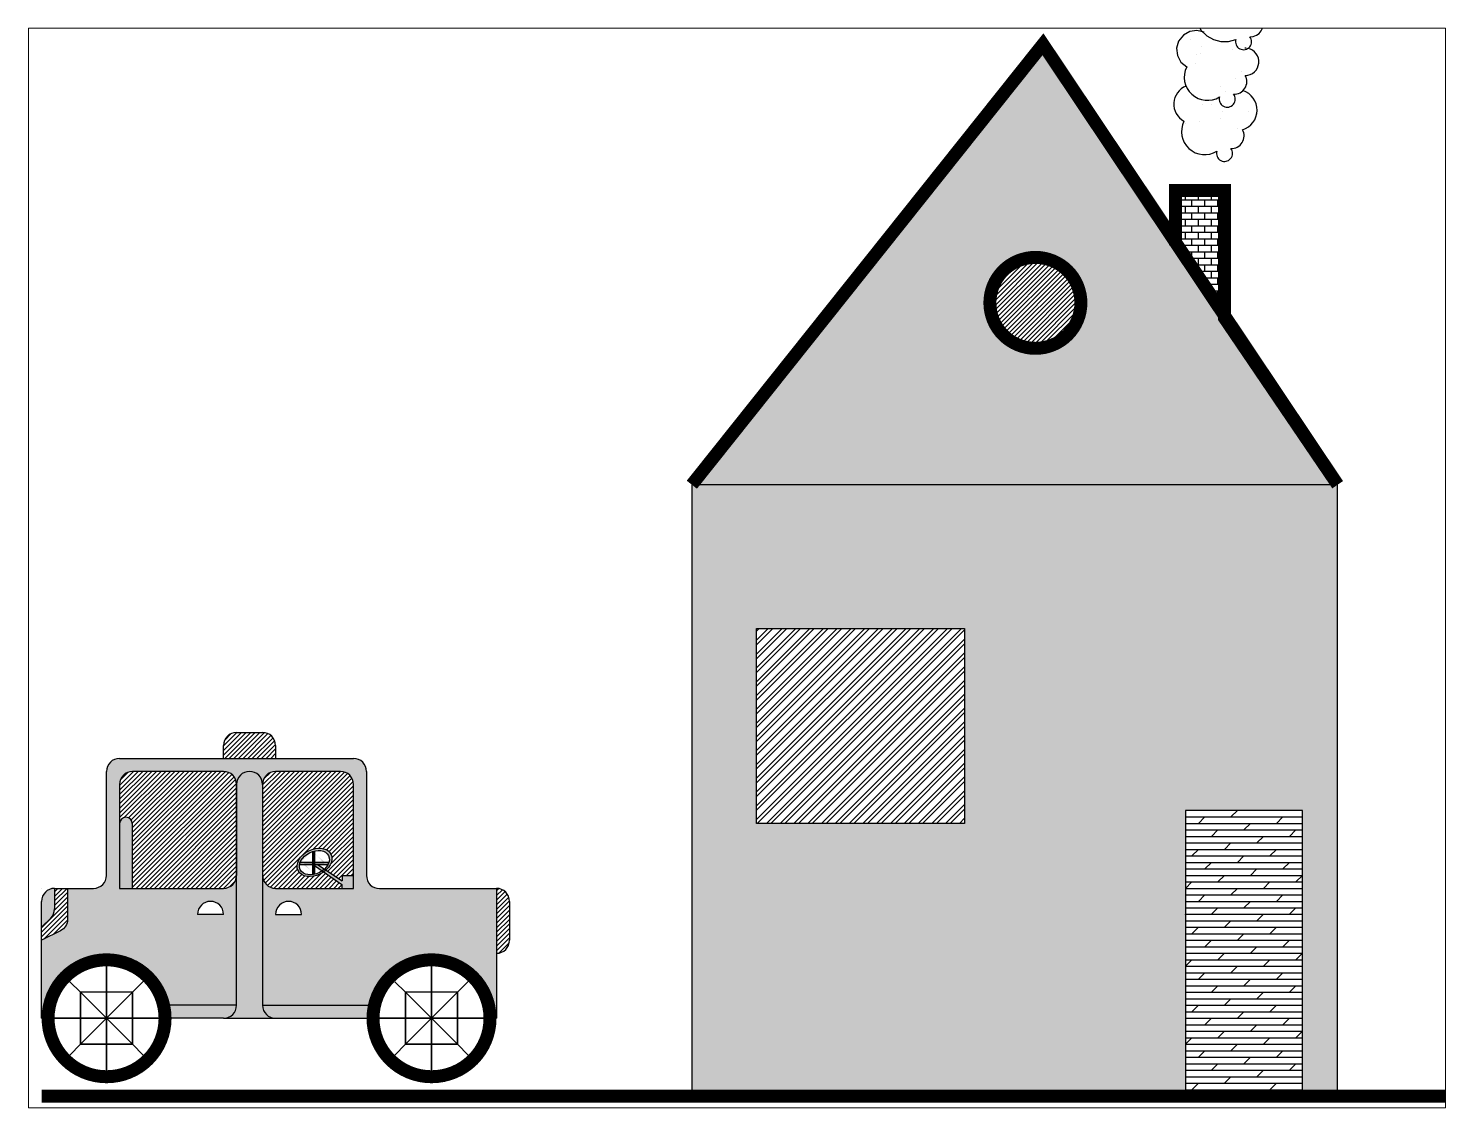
# Paper-space layout 'Layout1' of a CAD drawing. Header units: inches. Extents: x 1.05 to 9.45, y 0.8 to 7.2.
# The model-space entities are those that its viewports show. They can reach past a viewport. Long polylines and large blocks are cut down to what shows.
import ezdxf

# ---------------------------------------------------------------- set-up
doc = ezdxf.new("R2010")
doc.units = ezdxf.units.IN
doc.header["$MEASUREMENT"] = 0
for name, color, linetype in [('acoperis', 44, 'Continuous'), ('asfalt', 250, 'Continuous'), ('becuri', 51, 'Continuous'), ('cauciucuri', 26, 'Continuous'), ('fum', 254, 'Continuous'), ('Geam', 8, 'Continuous'), ('jante', 7, 'Continuous'), ('margini', 19, 'Continuous'), ('masina', 1, 'Continuous'), ('perete', 253, 'Continuous'), ('usa', 248, 'Continuous')]:
    doc.layers.add(name, color=color, linetype=linetype)

msp = doc.modelspace()

# ---------------------------------------------------------------- hatches: boundary and pattern name
at = {"layer": 'acoperis'}
h = msp.add_hatch(dxfattribs=at)
h.set_pattern_fill('ANSI38', color=256)
h.paths.add_polyline_path([(49.855, 25.534), (45.507, 31.943), (45.507, 32.036), (38.519, 42.484), (25.013, 25.534)])
h.paths.add_polyline_path([(36.478, 32.532, -1), (39.978, 32.532, -1)], flags=16)
h = msp.add_hatch(dxfattribs=at)
h.set_pattern_fill('BRICK', color=256)
h.paths.add_polyline_path([(45.507, 32.036), (45.507, 36.854), (43.621, 36.854), (43.621, 34.856)])
at = {"layer": 'becuri'}
h = msp.add_hatch(dxfattribs=at)
h.set_pattern_fill('ANSI31', color=256)
h.paths.add_polyline_path([(9, 15.5, 0.414214), (8.5, 16), (7.5, 16, 0.414214), (7, 15.5), (7, 15), (9, 15)])
h = msp.add_hatch(dxfattribs=at)
h.set_pattern_fill('ANSI31', color=256)
h.paths.add_polyline_path([(18, 9.5, 0.414214), (17.5, 10), (17.5, 7.5, 0.414214), (18, 8)])
h.paths.add_polyline_path([(1, 10), (0.5, 10), (0.5, 9.207, -0.198912), (0.354, 8.854), (0, 8.5), (0, 8), (0.724, 8.362, 0.284079), (1, 8.809)])
at = {"layer": 'cauciucuri'}
h = msp.add_hatch(color=256, dxfattribs=at)
h.dxf.hatch_style = 1
h.paths.add_polyline_path([(3.487, 12.491, 0.946097), (3, 12.517), (3, 10), (3.487, 10)])
h = msp.add_hatch(color=256, dxfattribs=at)
h.dxf.hatch_style = 1
edge = h.paths.add_edge_path()
edge.add_line((12, 10.476), (11.566, 10.476))
edge.add_line((11.566, 10.476), (11.566, 10.289))
edge.add_line((11.566, 10.289), (10.944, 10.704))
edge.add_ellipse((10.5, 11), major_axis=(0.632, 0.316), ratio=0.707107, start_angle=282.5332, end_angle=292.0017, ccw=False)
edge.add_line((10.856, 10.632), (11.554, 10.145))
edge.add_line((11.554, 10.145), (11.554, 10))
edge.add_line((11.554, 10), (12, 10))
edge.add_line((12, 10), (12, 10.476))
edge = h.paths.add_edge_path(flags=17)
edge.add_line((10.944, 10.704), (10.883, 10.744))
edge.add_ellipse((10.495, 10.989), major_axis=(0.543, 0.271), ratio=0.702667, start_angle=282.1914, end_angle=293.0765, ccw=False)
edge.add_line((10.796, 10.673), (10.856, 10.632))
edge.add_ellipse((10.5, 11), major_axis=(0.632, 0.316), ratio=0.707107, start_angle=282.5332, end_angle=292.0017)
edge = h.paths.add_edge_path()
edge.add_ellipse((10.5, 11), major_axis=(0.632, 0.316), ratio=0.707107, start_angle=292.0017, end_angle=642.5332)
edge.add_line((10.856, 10.632), (10.796, 10.673))
edge.add_ellipse((10.495, 10.989), major_axis=(0.543, 0.271), ratio=0.702667, start_angle=251.1296, end_angle=282.1914, ccw=False)
edge.add_ellipse((10.495, 10.989), major_axis=(0.543, 0.271), ratio=0.702667, start_angle=244.7849, end_angle=251.1296, ccw=False)
edge.add_ellipse((10.495, 10.989), major_axis=(0.543, 0.271), ratio=0.702667, start_angle=152.5273, end_angle=244.7849, ccw=False)
edge.add_ellipse((10.495, 10.989), major_axis=(0.543, 0.271), ratio=0.702667, start_angle=143.2159, end_angle=152.5273, ccw=False)
edge.add_ellipse((10.495, 10.989), major_axis=(0.543, 0.271), ratio=0.702667, start_angle=76.4989, end_angle=143.2159, ccw=False)
edge.add_ellipse((10.495, 10.989), major_axis=(0.543, 0.271), ratio=0.702667, start_angle=70.1542, end_angle=76.4989, ccw=False)
edge.add_ellipse((10.495, 10.989), major_axis=(0.543, 0.271), ratio=0.702667, start_angle=325.9148, end_angle=430.1542, ccw=False)
edge.add_ellipse((10.495, 10.989), major_axis=(0.543, 0.271), ratio=0.702667, start_angle=316.6033, end_angle=325.9148, ccw=False)
edge.add_ellipse((10.495, 10.989), major_axis=(0.543, 0.271), ratio=0.702667, start_angle=293.0765, end_angle=316.6033, ccw=False)
edge.add_line((10.883, 10.744), (10.944, 10.704))
edge = h.paths.add_edge_path(flags=17)
edge.add_ellipse((10.495, 10.989), major_axis=(0.543, 0.271), ratio=0.702667, start_angle=316.6033, end_angle=325.9148)
edge.add_line((11.052, 11), (10.5, 11))
edge.add_line((10.5, 11), (10.5, 10.924))
edge.add_line((10.5, 10.924), (11.021, 10.924))
h.paths.add_polyline_path([(10.5, 11), (10.436, 10.924), (10.5, 10.924)], flags=16)
h.paths.add_polyline_path([(10.5, 11), (10.436, 11), (10.436, 10.924)], flags=17)
edge = h.paths.add_edge_path(flags=17)
edge.add_ellipse((10.495, 10.989), major_axis=(0.543, 0.271), ratio=0.702667, start_angle=70.1542, end_angle=76.4989)
edge.add_line((10.436, 11.423), (10.436, 11))
edge.add_line((10.436, 11), (10.5, 11))
edge.add_line((10.5, 11), (10.5, 11.44))
edge = h.paths.add_edge_path(flags=17)
edge.add_line((10.436, 11), (10, 11))
edge.add_line((10, 11), (9.946, 11))
edge.add_ellipse((10.495, 10.989), major_axis=(0.543, 0.271), ratio=0.702667, start_angle=143.2159, end_angle=152.5273)
edge.add_line((9.925, 10.924), (10.436, 10.924))
edge.add_line((10.436, 10.924), (10.436, 11))
edge = h.paths.add_edge_path(flags=17)
edge.add_line((10.5, 10.924), (10.436, 10.924))
edge.add_line((10.436, 10.924), (10.436, 10.528))
edge.add_ellipse((10.495, 10.989), major_axis=(0.543, 0.271), ratio=0.702667, start_angle=244.7849, end_angle=251.1296)
edge.add_line((10.5, 10.54), (10.5, 10.924))
edge = h.paths.add_edge_path(flags=17)
edge.add_line((10.614, 10.924), (10.5, 10.924))
edge.add_line((10.5, 10.924), (10.5, 10.88))
edge.add_line((10.5, 10.88), (10.796, 10.673))
edge.add_ellipse((10.495, 10.989), major_axis=(0.543, 0.271), ratio=0.702667, start_angle=282.1914, end_angle=293.0765)
edge.add_line((10.883, 10.744), (10.614, 10.924))
at = {"layer": 'fum'}
h = msp.add_hatch(dxfattribs=at)
h.set_pattern_fill('AR-SAND', color=256)
h.paths.add_polyline_path([(46.93, 43.494, 0.977744), (46.945, 44.546, 0.875963), (45.534, 45.786, -0.977744), (45.519, 44.735, -0.582862), (45.068, 44.013, -1.623965), (44.526, 43.908, -0.055377), (44.348, 43.824, 0.551502), (45.938, 42.667, 1.623965), (46.479, 42.773, 0.582862)])
at = {"layer": 'Geam'}
h = msp.add_hatch(dxfattribs=at)
h.set_pattern_fill('ANSI31', color=256)
h.paths.add_polyline_path([(39.978, 32.532, 1), (36.478, 32.532, 1)])
h = msp.add_hatch(dxfattribs=at)
h.set_pattern_fill('ANSI32', color=256)
h.paths.add_polyline_path([(27.5, 12.5), (35.5, 12.5), (35.5, 20), (27.5, 20)])
h = msp.add_hatch(dxfattribs=at)
h.set_pattern_fill('ANSI31', color=256)
h.paths.add_polyline_path([(3.5, 14.5, 0.414214), (3, 14), (3, 12.517, -0.946097), (3.487, 12.491), (3.487, 10), (7, 10, 0.414214), (7.5, 10.5), (7.5, 14, 0.414214), (7, 14.5)])
edge = h.paths.add_edge_path()
edge.add_arc((9, 10.5), 0.5, 180, 270)
edge.add_line((9, 10), (11.554, 10))
edge.add_line((11.554, 10), (11.554, 10.145))
edge.add_line((11.554, 10.145), (10.856, 10.632))
edge.add_ellipse((10.5, 11), major_axis=(0.632, 0.316), ratio=0.707107, start_angle=292.0017, end_angle=642.5332, ccw=False)
edge.add_line((10.944, 10.704), (11.566, 10.289))
edge.add_line((11.566, 10.289), (11.566, 10.476))
edge.add_line((11.566, 10.476), (12, 10.476))
edge.add_line((12, 10.476), (12, 14))
edge.add_arc((11.5, 14), 0.5, 0, 90)
edge.add_line((11.5, 14.5), (9, 14.5))
edge.add_arc((9, 14), 0.5, 90, 180)
edge.add_line((8.5, 14), (8.5, 10.5))
at = {"layer": 'masina'}
h = msp.add_hatch(color=256, dxfattribs=at)
h.dxf.hatch_style = 1
h.paths.add_polyline_path([(7.5, 10), (7.5, 10.5, -0.414214), (7, 10), (3, 10), (3, 14, -0.414214), (3.5, 14.5), (7, 14.5, -0.414214), (7.5, 14, -0.414214), (8, 14.5, -0.414214), (8.5, 14, -0.414214), (9, 14.5), (11.5, 14.5, -0.414214), (12, 14), (12, 10), (9, 10, -0.414214), (8.5, 10.5), (8.5, 5.5), (12.806, 5.5, -0.893792), (17.25, 5), (17.5, 5), (17.5, 10), (13, 10, -0.443171), (12.5, 10.5), (12.5, 14.5, 0.414214), (12, 15), (3, 15, 0.414214), (2.5, 14.5), (2.5, 10.5, -0.414214), (2, 10), (1, 10), (1, 8.809, -0.284079), (0.724, 8.362), (0, 8), (0, 5), (0.25, 5, -0.893792), (4.694, 5.5), (7.5, 5.5)])
h.paths.add_polyline_path([(6, 9, -0.414214), (6.5, 9.5, -0.414214), (7, 9)], flags=16)
h.paths.add_polyline_path([(9, 9, -0.414214), (9.5, 9.5, -0.414214), (10, 9)], flags=16)
h = msp.add_hatch(color=256, dxfattribs=at)
h.dxf.hatch_style = 1
h.paths.add_polyline_path([(12.806, 5.5), (8.5, 5.5, 0.414214), (9, 5), (12.75, 5, -0.056082)])
h.paths.add_polyline_path([(8.5, 14, 0.414214), (8, 14.5, 0.414214), (7.5, 14), (7.5, 10.5), (7.5, 10), (7.5, 5.5, -0.414214), (7, 5), (9, 5, -0.414214), (8.5, 5.5)])
h.paths.add_polyline_path([(0.5, 9.207), (0.5, 10, 0.414214), (0, 9.5), (0, 8.5), (0.354, 8.854, 0.198912)])
h = msp.add_hatch(color=256, dxfattribs=at)
h.dxf.hatch_style = 1
h.paths.add_polyline_path([(7.5, 5.5), (4.694, 5.5, -0.056082), (4.75, 5), (7, 5, 0.414214)])
at = {"layer": 'perete'}
h = msp.add_hatch(dxfattribs=at)
h.set_pattern_fill('BRSTONE', color=256)
h.paths.add_polyline_path([(44, 13), (48.5, 13), (48.5, 2.036), (49.855, 2.036), (49.855, 25.534), (25.013, 25.534), (25.013, 2.036), (44, 2.036)])
h.paths.add_polyline_path([(35.5, 12.5), (27.5, 12.5), (27.5, 20), (35.5, 20)], flags=16)
at = {"layer": 'usa'}
h = msp.add_hatch(dxfattribs=at)
h.set_pattern_fill('DOLMIT', color=256)
h.paths.add_polyline_path([(44, 2.036), (48.5, 2.036), (48.5, 13), (44, 13)])

# ---------------------------------------------------------------- linework, layer by layer
for p, q in [((3, 12.491), (3, 12.491)), ((10.5, 11), (10.436, 10.924)), ((0, 10), (0, 10)), ((0.5, 10), (0.5, 10)), ((17.5, 10), (17.5, 10)), ((6.5, 9.5), (6.5, 9.5)), ((6, 9), (6, 9)), ((7, 9), (7, 9)), ((17.5, 7.5), (17.5, 7.5))]:
    msp.add_line(p, q)
at = {"layer": 'acoperis', "const_width": 0.5}
for points in [[(25.013, 25.534), (38.519, 42.484), (49.855, 25.534)], [(49.855, 25.534), (45.507, 31.943), (45.507, 36.854), (43.621, 36.854), (43.621, 34.747)]]:
    msp.add_lwpolyline(points, dxfattribs=at)
msp.add_lwpolyline([(36.478, 32.532, 1), (39.978, 32.532, 1)], format="xyb", close=True, dxfattribs=at)
at = {"layer": 'asfalt', "const_width": 0.5}
msp.add_lwpolyline([(0, 2), (88, 2)], dxfattribs=at)
at = {"layer": 'becuri'}
for p, q in [((7.5, 16), (8.5, 16)), ((7, 15), (7, 15.5)), ((9, 15.5), (9, 15)), ((0.5, 10), (0.5, 9.207)), ((18, 9.5), (18, 8)), ((0.354, 8.854), (0, 8.5))]:
    msp.add_line(p, q, dxfattribs=at)
msp.add_lwpolyline([(1, 10), (1, 8.809, -0.284079), (0.724, 8.362), (0, 8)], format="xyb", dxfattribs=at)
for centre, start, end in [((7.5, 15.5), 90, 180), ((8.5, 15.5), 0, 90), ((17.5, 9.5), 0, 90), ((0, 9.207), 315, 0), ((17.5, 8), 270, 0)]:
    msp.add_arc(centre, 0.5, start, end, dxfattribs=at)
at = {"layer": 'cauciucuri'}
for p, q in [((3.487, 12.491), (3.487, 9.999)), ((10.5, 10.88), (11.554, 10.145)), ((12, 10.476), (11.566, 10.476)), ((11.566, 10.476), (11.566, 10.289)), ((11.554, 10.145), (11.554, 10))]:
    msp.add_line(p, q, dxfattribs=at)
for points in [[(10.436, 10.924), (9.925, 10.924), (10.436, 10.924), (10.436, 10.528), (10.436, 10.924), (10.5, 11), (10.5, 10.54), (10.5, 11), (10.5, 11.44), (10.5, 11), (10.436, 10.924), (10.436, 11.423), (10.436, 10.924), (10.5, 11), (11.052, 11), (10.5, 11), (10.436, 10.924), (11.021, 10.924)], [(10.5, 11), (10, 11), (9.946, 11)], [(10.614, 10.924), (11.566, 10.289)]]:
    msp.add_lwpolyline(points, dxfattribs=at)
at = {"layer": 'cauciucuri', "const_width": 0.5}
for points in [[(0.25, 5, 1), (4.75, 5, 1)], [(12.75, 5, 1), (17.25, 5, 1)]]:
    msp.add_lwpolyline(points, format="xyb", close=True, dxfattribs=at)
at = {"layer": 'cauciucuri'}
msp.add_arc((3.243, 12.491), 0.244, 0.1664, 179.8336, dxfattribs=at)
for centre, major_axis, ratio in [((10.5, 11), (0.632, 0.316), 0.707107), ((10.495, 10.989), (0.543, 0.271), 0.702667)]:
    msp.add_ellipse(centre, major_axis=major_axis, ratio=ratio, dxfattribs=at)
at = {"layer": 'fum', "linetype": 'Continuous'}
for p, q in [((44.209, 42.677), (44.209, 42.677)), ((44.432, 42.098), (44.432, 42.098)), ((44.584, 42.111), (44.584, 42.111)), ((44.631, 42.409), (44.631, 42.409)), ((45.791, 42.277), (45.791, 42.277)), ((44.37, 41.758), (44.37, 41.758)), ((46.149, 41.441), (46.149, 41.441)), ((45.937, 41.174), (45.937, 41.174)), ((45.365, 40.846), (45.365, 40.846)), ((45.549, 40.677), (45.549, 40.677)), ((44.647, 40.185), (44.647, 40.185)), ((45.017, 40.173), (45.017, 40.173)), ((45.438, 39.905), (45.438, 39.905)), ((46.419, 39.88), (46.419, 39.88)), ((46.713, 39.809), (46.713, 39.809)), ((44.021, 39.454), (44.021, 39.454)), ((44.541, 39.523), (44.541, 39.523)), ((45.354, 39.63), (45.354, 39.63)), ((46, 39.247), (46, 39.247)), ((44.71, 38.258), (44.71, 38.258))]:
    msp.add_line(p, q, dxfattribs=at)
at = {"layer": 'fum'}
for centre, radius, start, end in [((45.508, 43.747), 1.162, 176.199, 291.7063), ((46.5, 43.261), 0.489, 267.5102, 28.4553), ((44.404, 42.27), 0.746, 64.6394, 241.4887), ((46.235, 42.584), 0.309, 164.2462, 37.751), ((46.298, 41.809), 0.526, 270.4706, 78.435), ((44.844, 41.216), 0.891, 153.4411, 301.5643), ((45.873, 41.05), 0.489, 267.5102, 28.4553), ((44.298, 40.181), 0.746, 111.74, 241.4887), ((45.607, 40.373), 0.309, 164.2462, 37.751), ((45.965, 39.949), 0.789, 287.0471, 71.8077), ((44.738, 39.127), 0.891, 153.4411, 301.5643), ((45.767, 38.961), 0.489, 267.5102, 28.4553), ((45.502, 38.284), 0.309, 164.2462, 37.751)]:
    msp.add_arc(centre, radius, start, end, dxfattribs=at)
at = {"layer": 'Geam'}
for p, q in [((7, 14.5), (3.5, 14.5)), ((11.5, 14.5), (9, 14.5)), ((3, 14), (3, 10)), ((7.5, 14), (7.5, 10.5)), ((8.5, 14), (8.5, 10.5)), ((12, 10), (12, 14)), ((12, 10), (12, 10.476)), ((3, 10), (7, 10)), ((9, 10), (12, 10))]:
    msp.add_line(p, q, dxfattribs=at)
for centre, start, end in [((3.5, 14), 90, 180), ((7, 14), 0, 90), ((9, 14), 90, 180), ((11.5, 14), 0, 90), ((7, 10.5), 270, 0), ((9, 10.5), 180, 270)]:
    msp.add_arc(centre, 0.5, start, end, dxfattribs=at)
at = {"layer": 'jante'}
for points in [[(2.5, 5), (2.5, 7), (2.5, 5), (4.5, 5), (2.5, 5), (2.5, 3), (2.5, 5), (0.5, 5), (2.5, 5), (3.5, 6), (2.5, 6), (1.5, 6), (1.5, 5), (1.5, 4), (2.5, 4), (3.5, 4), (3.5, 6), (2.5, 5), (1.5, 4), (2.5, 5), (1.5, 6), (2.5, 5), (3.5, 4), (3.5, 6), (3.914, 6.414), (3.5, 6), (3.5, 4), (3.914, 3.586), (3.5, 4), (1.5, 4), (1.086, 3.586), (1.5, 4), (1.5, 6), (1.092, 6.408)], [(15, 5), (15, 7), (15, 5), (17, 5), (15, 5), (15, 3), (15, 5), (13, 5), (15, 5), (16, 6), (15, 6), (14, 6), (14, 5), (14, 4), (15, 4), (16, 4), (16, 6), (15, 5), (14, 4), (15, 5), (14, 6), (15, 5), (16, 4), (16, 6), (16.414, 6.414), (16, 6), (16, 4), (16.414, 3.586), (16, 4), (14, 4), (13.586, 3.586), (14, 4), (14, 6), (13.592, 6.408)]]:
    msp.add_lwpolyline(points, dxfattribs=at)
at = {"layer": 'margini'}
for points in [[(25.013, 2.036), (49.855, 2.036), (49.855, 25.534), (25.013, 25.534)], [(27.5, 20), (35.5, 20), (35.5, 12.5), (27.5, 12.5)], [(44, 2.036), (48.5, 2.036), (48.5, 13), (44, 13)]]:
    msp.add_lwpolyline(points, close=True, dxfattribs=at)
at = {"layer": 'masina'}
for p, q in [((3, 15), (12, 15)), ((2.5, 10.5), (2.5, 14.5)), ((8, 14.5), (8, 14.5)), ((12.5, 14.5), (12.5, 10.5)), ((7.5, 10), (7.5, 14)), ((8.5, 14), (8.5, 5.5)), ((0.5, 10), (2, 10)), ((7.5, 5.5), (7.5, 10)), ((13, 10), (17.5, 10)), ((17.5, 10), (17.5, 5)), ((0, 5), (0, 9.5)), ((7, 9), (6, 9)), ((7, 5), (4.75, 5)), ((9, 5), (12.75, 5))]:
    msp.add_line(p, q, dxfattribs=at)
msp.add_lwpolyline([(9, 9), (10, 9), (10, 9, 0.414214), (9.5, 9.5), (9.5, 9.5, 0.414214), (9, 9), (9, 9)], format="xyb", dxfattribs=at)
for points in [[(7.5, 5.5), (4.694, 5.5)], [(8.5, 5.5), (12.806, 5.5)], [(0, 5), (0.06, 5)], [(7, 5), (9, 5)], [(17.5, 5), (17.461, 5)]]:
    msp.add_lwpolyline(points, dxfattribs=at)
for centre, radius, start, end in [((3, 14.5), 0.5, 90, 180), ((12, 14.5), 0.5, 0, 90), ((8, 14), 0.5, 90, 180), ((8, 14), 0.5, 0, 90), ((2, 10.5), 0.5, 270, 0), ((12.977, 10.477), 0.477, 177.1969, 272.8031), ((0.5, 9.5), 0.5, 90, 180), ((6.5, 9), 0.5, 90, 180), ((6.5, 9), 0.5, 0, 90), ((7, 5.5), 0.5, 270, 0), ((9, 5.5), 0.5, 180, 270)]:
    msp.add_arc(centre, radius, start, end, dxfattribs=at)

psp = doc.layouts.get("Layout1")

# ---------------------------------------------------------------- viewports
at = {"layer": '0'}
psp.add_viewport(center=(5.25, 4), size=(8.4, 6.4), view_center_point=(26.75, 22.3286), view_height=41.537604, dxfattribs=at)

doc.saveas('drawing.dxf')
